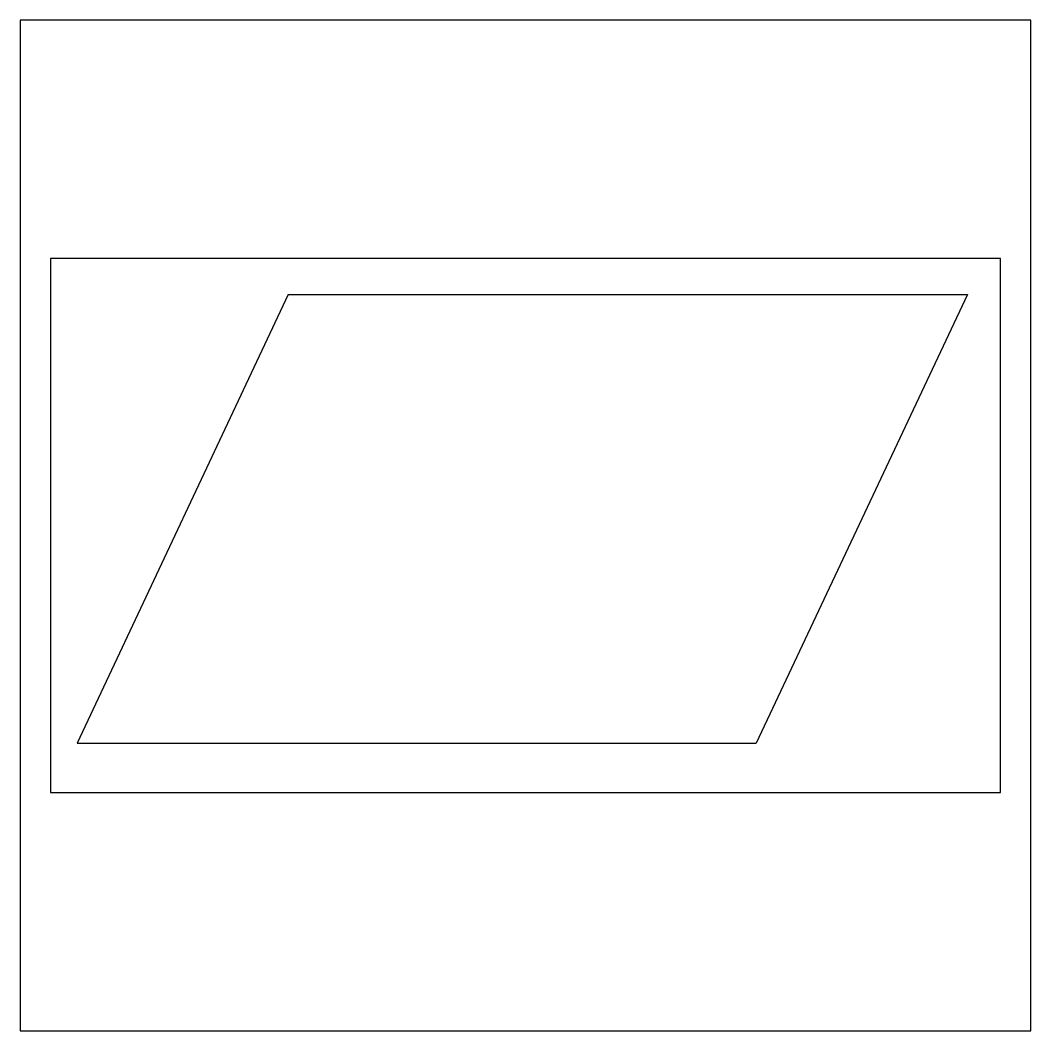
# Model space of a CAD drawing. Header units: millimetres. Extents: x 0 to 1000, y 0 to 1000.
import ezdxf

# ---------------------------------------------------------------- set-up
doc = ezdxf.new("R2010")
doc.units = ezdxf.units.MM
doc.layers.get('0').update_dxf_attribs({"color": 2})
doc.layers.add('1', color=1, linetype='Continuous')
doc.layers.add('3', color=7, linetype='Continuous')

msp = doc.modelspace()

# ---------------------------------------------------------------- linework, layer by layer
at = {"color": 2}
msp.add_lwpolyline([(0, 0), (1000, 0), (1000, 1000), (0, 1000)], close=True, dxfattribs=at)
at = {"layer": '1', "color": 1}
for p, q in [((30, 764.1), (30, 235.9)), ((970, 764.1), (30, 764.1)), ((970, 235.9), (970, 764.1)), ((30, 235.9), (970, 235.9))]:
    msp.add_line(p, q, dxfattribs=at)
at = {"layer": '3'}
for p, q in [((265.1, 728.7), (56.2, 284.6)), ((265.1, 728.7), (937.3, 728.7)), ((937.3, 728.7), (728.4, 284.6)), ((56.2, 284.6), (728.4, 284.6))]:
    msp.add_line(p, q, dxfattribs=at)

doc.saveas('drawing.dxf')
